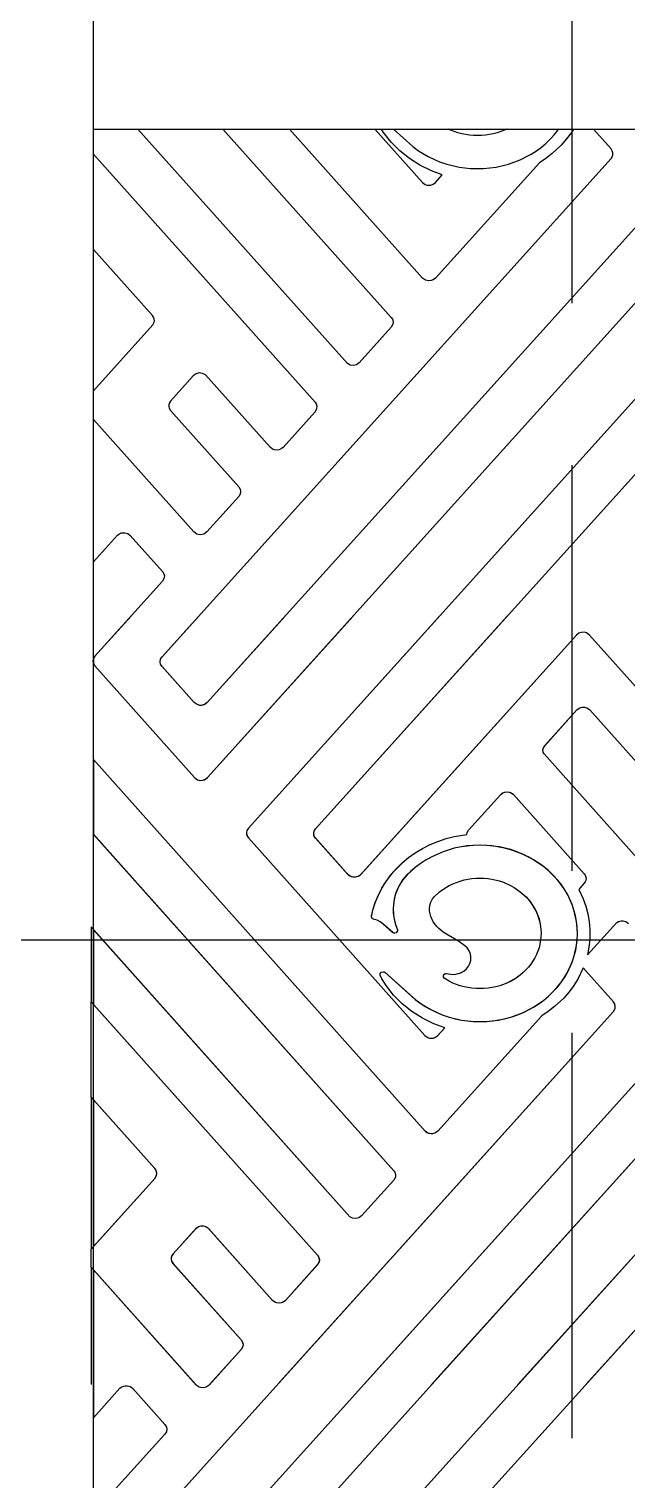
# Model space of a CAD drawing. Extents: x 44111 to 90315, y 4379 to 151689.
# Drawn here: x 66214 to 66583, y 135286 to 136181 of the extents above; entities that cross this region are included whole.
import ezdxf

# ---------------------------------------------------------------- set-up
doc = ezdxf.new("R2010")
doc.units = 0
doc.header["$LTSCALE"] = 1000
doc.header["$MEASUREMENT"] = 0
doc.linetypes.add('DASH', pattern=[0.35, 0.25, -0.1])
doc.linetypes.add('DOTE', pattern=[2.42, 2, -0.2, 0.02, -0.2])
for name, color, linetype in [('A-DOTE', 1, 'DOTE'), ('A-立面外墙材料填充', 8, 'Continuous'), ('A-立面看线', 50, 'Continuous'), ('DIM_ELEV', 3, 'Continuous')]:
    doc.layers.add(name, color=color, linetype=linetype)

# ---------------------------------------------------------------- blocks, each defined once
blk = doc.blocks.new('yggggggg')
at = {"layer": 'A-立面外墙材料填充'}
for p, q in [((657637.59, -619637.37), (657637.59, -619611.22)), ((657660.79, -619611.22), (657638.31, -619636.19)), ((657679.94, -619636.41), (657702.64, -619611.22)), ((657755.9, -619611.22), (657707.8, -619664.6)), ((657708, -619710.82), (657797.75, -619611.22)), ((657851.01, -619611.22), (657733.16, -619742)), ((657774.62, -619742.43), (657892.86, -619611.22)), ((657935.57, -619622.93), (657802.47, -619770.62)), ((657936.95, -619621.83), (657935.57, -619622.93)), ((657938.41, -619621.28), (657936.95, -619621.83)), ((657940.29, -619621.2), (657938.41, -619621.28)), ((657941.72, -619621.59), (657940.29, -619621.2)), ((657942.64, -619622.1), (657941.72, -619621.59)), ((657943.61, -619622.94), (657942.64, -619622.1)), ((658267.01, -619985.09), (657943.61, -619622.94)), ((657638.31, -619636.19), (657637.59, -619637.37)), ((657637.59, -619637.37), (657637.72, -619640.85)), ((657637.59, -619699.76), (657637.59, -619637.37)), ((657637.72, -619640.85), (657638.47, -619641.94)), ((657638.47, -619641.94), (657699.96, -619710.8)), ((657678.77, -619639.63), (657679.04, -619637.88)), ((657679.03, -619640.82), (657678.77, -619639.63)), ((657679.93, -619642.3), (657679.03, -619640.82)), ((657679.04, -619637.88), (657679.94, -619636.41)), ((657699.83, -619664.58), (657679.93, -619642.3)), ((657701.59, -619665.86), (657699.83, -619664.58)), ((657703.13, -619666.29), (657701.59, -619665.86)), ((657704.12, -619666.33), (657703.13, -619666.29)), ((657706.03, -619665.87), (657704.12, -619666.33)), ((657707.8, -619664.6), (657706.03, -619665.87)), ((657915.93, -619691.18), (657935.77, -619669.15)), ((657935.77, -619669.15), (657937.21, -619668.03)), ((657937.21, -619668.03), (657939.08, -619667.45)), ((657939.08, -619667.45), (657940.44, -619667.45)), ((657940.44, -619667.45), (657942.31, -619668.04)), ((657942.31, -619668.04), (657943.74, -619669.16)), ((657943.74, -619669.16), (658247.68, -620009.52)), ((657914.87, -619693.71), (657915.13, -619692.51)), ((657915.02, -619695.14), (657914.87, -619693.71)), ((657915.53, -619696.27), (657915.02, -619695.14)), ((657915.13, -619692.51), (657915.93, -619691.18)), ((658147.42, -619956.05), (657915.53, -619696.27)), ((657842.15, -619928.83), (657637.59, -619699.76)), ((657637.59, -619699.76), (657637.59, -619745.84)), ((657699.96, -619710.8), (657700.93, -619711.65)), ((657700.93, -619711.65), (657701.85, -619712.16)), ((657701.85, -619712.16), (657702.79, -619712.46)), ((657702.79, -619712.46), (657704.18, -619712.59)), ((657704.18, -619712.59), (657706.18, -619712.13)), ((657706.18, -619712.13), (657708, -619710.82)), ((657869, -619743.24), (657888.86, -619721.22)), ((657888.86, -619721.22), (657889.65, -619720.55)), ((657889.65, -619720.55), (657891.07, -619719.86)), ((657891.07, -619719.86), (657892.41, -619719.62)), ((657892.41, -619719.62), (657894.01, -619719.76)), ((657894.01, -619719.76), (657895.27, -619720.24)), ((657895.27, -619720.24), (657896.7, -619721.36)), ((657896.7, -619721.36), (657940.27, -619770.15)), ((657637.59, -619804.64), (657637.59, -619745.84)), ((657637.59, -619745.84), (657822.82, -619953.26)), ((657732.26, -619743.42), (657731.96, -619744.71)), ((657731.96, -619744.71), (657732.22, -619746.46)), ((657732.22, -619746.46), (657733.15, -619747.96)), ((657733.16, -619742), (657732.26, -619743.42)), ((657733.15, -619747.96), (657841.98, -619869.84)), ((657773.49, -619744.76), (657773.95, -619743.39)), ((657773.49, -619745.98), (657773.49, -619744.76)), ((657773.94, -619747.36), (657773.49, -619745.98)), ((657774.5, -619748.19), (657773.94, -619747.36)), ((657773.95, -619743.39), (657774.62, -619742.43)), ((657794.51, -619770.61), (657774.5, -619748.19)), ((657845.22, -619752.19), (657850.06, -619750.17)), ((657850.06, -619750.17), (657855.07, -619748.51)), ((657855.07, -619748.51), (657860.2, -619747.2)), ((657860.2, -619747.2), (657867.82, -619745.95)), ((657867.82, -619745.95), (657868.09, -619744.71)), ((657868.09, -619744.71), (657869, -619743.24)), ((657831.95, -619760.21), (657836.13, -619757.22)), ((657836.13, -619757.22), (657840.57, -619754.54)), ((657840.57, -619754.54), (657845.22, -619752.19)), ((657853.32, -619756.54), (657846.27, -619759.63)), ((657860.07, -619754.46), (657853.32, -619756.54)), ((657864.65, -619753.49), (657860.07, -619754.46)), ((657871.7, -619752.65), (657864.65, -619753.49)), ((657876.39, -619752.51), (657871.7, -619752.65)), ((657883.51, -619752.94), (657876.39, -619752.51)), ((657891.21, -619754.28), (657883.51, -619752.94)), ((657895.71, -619755.51), (657891.21, -619754.28)), ((657902.93, -619758.27), (657895.71, -619755.51)), ((657909.11, -619761.49), (657902.93, -619758.27)), ((657822.72, -619768.88), (657827.98, -619763.52)), ((657827.98, -619763.52), (657831.95, -619760.21)), ((657836.09, -619766.23), (657833.23, -619768.68)), ((657839.67, -619763.57), (657836.09, -619766.23)), ((657842.89, -619761.51), (657839.67, -619763.57)), ((657846.27, -619759.63), (657842.89, -619761.51)), ((657912.93, -619763.97), (657909.11, -619761.49)), ((657915.94, -619766.23), (657912.93, -619763.97)), ((657918.79, -619768.68), (657915.94, -619766.23)), ((657795.94, -619771.73), (657794.51, -619770.61)), ((657797.81, -619772.31), (657795.94, -619771.73)), ((657799.17, -619772.32), (657797.81, -619772.31)), ((657801.04, -619771.74), (657799.17, -619772.32)), ((657802.47, -619770.62), (657801.04, -619771.74)), ((657814.37, -619781.19), (657816.79, -619776.89)), ((657816.79, -619776.89), (657819.58, -619772.78)), ((657819.58, -619772.78), (657822.72, -619768.88)), ((657828.33, -619773.97), (657825.28, -619779.07)), ((657831.01, -619770.82), (657828.33, -619773.97)), ((657833.23, -619768.68), (657831.01, -619770.82)), ((657857.09, -619777.4), (657859.38, -619776.3)), ((657859.38, -619776.3), (657863.83, -619774.63)), ((657863.83, -619774.63), (657866.31, -619773.95)), ((657866.31, -619773.95), (657871.03, -619773.1)), ((657871.03, -619773.1), (657873.61, -619772.87)), ((657873.61, -619772.87), (657878.42, -619772.87)), ((657878.42, -619772.87), (657880.87, -619773.09)), ((657880.87, -619773.09), (657883.43, -619773.47)), ((657883.43, -619773.47), (657888.08, -619774.6)), ((657888.08, -619774.6), (657890.51, -619775.42)), ((657890.51, -619775.42), (657894.82, -619777.35)), ((657923.52, -619773.55), (657918.79, -619768.68)), ((657925.83, -619776.44), (657923.52, -619773.55)), ((657927.91, -619779.43), (657925.83, -619776.44)), ((657940.93, -619775.08), (657936.9, -619779.77)), ((657940.27, -619770.15), (657940.94, -619771.12)), ((657941.27, -619774.25), (657940.93, -619775.08)), ((657940.94, -619771.12), (657941.43, -619772.82)), ((657941.43, -619772.82), (657941.27, -619774.25)), ((657811.45, -619787.92), (657814.37, -619781.19)), ((657823.03, -619785.92), (657822.45, -619791.29)), ((657824.14, -619781.85), (657823.03, -619785.92)), ((657825.28, -619779.07), (657824.14, -619781.85)), ((657845.48, -619788.12), (657846.71, -619785.64)), ((657846.71, -619785.64), (657847.76, -619784.33)), ((657847.76, -619784.33), (657851.09, -619781.31)), ((657851.09, -619781.31), (657853.09, -619779.82)), ((657853.09, -619779.82), (657857.09, -619777.4)), ((657894.82, -619777.35), (657897.02, -619778.59)), ((657897.02, -619778.59), (657900.84, -619781.24)), ((657900.84, -619781.24), (657902.73, -619782.84)), ((657902.73, -619782.84), (657905.91, -619786.11)), ((657905.91, -619786.11), (657907.42, -619788.02)), ((657930.13, -619783.18), (657927.91, -619779.43)), ((657931.72, -619786.4), (657930.13, -619783.18)), ((657936.9, -619779.77), (657939.7, -619785.64)), ((657939.7, -619785.64), (657941.35, -619790.23)), ((657809.13, -619796.66), (657809.99, -619792.63)), ((657809.99, -619792.63), (657811.45, -619787.92)), ((657822.45, -619791.29), (657822.53, -619794.23)), ((657822.53, -619794.23), (657823.08, -619798.23)), ((657844.88, -619791.52), (657845.04, -619789.89)), ((657844.94, -619793.21), (657844.88, -619791.52)), ((657845.64, -619796.44), (657844.94, -619793.21)), ((657845.04, -619789.89), (657845.48, -619788.12)), ((657907.42, -619788.02), (657909.82, -619791.79)), ((657909.82, -619791.79), (657910.89, -619793.93)), ((657910.89, -619793.93), (657912.44, -619798.05)), ((657933.08, -619789.74), (657931.72, -619786.4)), ((657934.94, -619796.01), (657933.08, -619789.74)), ((657941.35, -619790.23), (657942.59, -619794.92)), ((657942.59, -619794.92), (657943.43, -619799.68)), ((657809.31, -619797.35), (657809.13, -619796.66)), ((657810.11, -619798.11), (657809.31, -619797.35)), ((657812.52, -619798.83), (657810.11, -619798.11)), ((657814.44, -619799.78), (657812.52, -619798.83)), ((657816.1, -619801.02), (657814.44, -619799.78)), ((657822.16, -619806.46), (657816.1, -619801.02)), ((657823.08, -619798.23), (657824.08, -619802.03)), ((657824.08, -619802.03), (657825.09, -619804.76)), ((657847.25, -619799.83), (657845.64, -619796.44)), ((657849.41, -619802.71), (657847.25, -619799.83)), ((657850.66, -619803.99), (657849.41, -619802.71)), ((657853.3, -619806.16), (657850.66, -619803.99)), ((657912.44, -619798.05), (657913.43, -619802.54)), ((657913.43, -619802.54), (657913.74, -619806.88)), ((657935.6, -619799.52), (657934.94, -619796.01)), ((657936.01, -619803.03), (657935.6, -619799.52)), ((657936.16, -619807.28), (657936.01, -619803.03)), ((657942.29, -619820.21), (657960.37, -619800.28)), ((657943.43, -619799.68), (657943.85, -619804.49)), ((657960.37, -619800.28), (657961.51, -619799.59)), ((657961.51, -619799.59), (657963.05, -619799.17)), ((657963.05, -619799.17), (657964.41, -619799.17)), ((657964.41, -619799.17), (657965.95, -619799.6)), ((657965.95, -619799.6), (657967.71, -619800.88)), ((657795.73, -619981.62), (657637.59, -619804.64)), ((657637.59, -619804.64), (657637.59, -619850.71)), ((657822.84, -619806.71), (657822.16, -619806.46)), ((657823.57, -619806.72), (657822.84, -619806.71)), ((657824.24, -619806.48), (657823.57, -619806.72)), ((657824.77, -619806.02), (657824.24, -619806.48)), ((657825.07, -619805.42), (657824.77, -619806.02)), ((657825.09, -619804.76), (657825.07, -619805.42)), ((657856.33, -619808.11), (657853.3, -619806.16)), ((657862.88, -619811.76), (657856.33, -619808.11)), ((657866.77, -619814.56), (657862.88, -619811.76)), ((657913.66, -619809.23), (657913.03, -619813.54)), ((657913.74, -619806.88), (657913.66, -619809.23)), ((657935.6, -619814.36), (657936.01, -619810.81)), ((657936.01, -619810.81), (657936.16, -619807.28)), ((657943.85, -619809.38), (657943.43, -619814.19)), ((657943.85, -619804.49), (657943.85, -619809.38)), ((657868.16, -619815.93), (657866.77, -619814.56)), ((657869.32, -619817.62), (657868.16, -619815.93)), ((657870.09, -619819.48), (657869.32, -619817.62)), ((657870.44, -619821.44), (657870.09, -619819.48)), ((657870.37, -619823.42), (657870.44, -619821.44)), ((657910.89, -619819.95), (657909.82, -619822.09)), ((657912.44, -619815.83), (657910.89, -619819.95)), ((657913.03, -619813.54), (657912.44, -619815.83)), ((657933.08, -619824.13), (657934.2, -619820.72)), ((657934.2, -619820.72), (657935.6, -619814.36)), ((657943.43, -619814.19), (657942.29, -619820.21)), ((657814.47, -619831.68), (657815.15, -619830.87)), ((657815.15, -619830.87), (657816.22, -619830.55)), ((657816.22, -619830.55), (657816.96, -619830.68)), ((657816.96, -619830.68), (657817.59, -619831.05)), ((657864.04, -619831.26), (657866.07, -619830.14)), ((657866.07, -619830.14), (657867.68, -619828.78)), ((657867.68, -619828.78), (657868.96, -619827.17)), ((657868.96, -619827.17), (657869.81, -619825.52)), ((657869.81, -619825.52), (657870.37, -619823.42)), ((657905.91, -619827.76), (657902.73, -619831.04)), ((657907.42, -619825.86), (657905.91, -619827.76)), ((657909.82, -619822.09), (657907.42, -619825.86)), ((657929.79, -619831.32), (657931.73, -619827.44)), ((657931.73, -619827.44), (657933.08, -619824.13)), ((657939.69, -619828.26), (657936.52, -619834.79)), ((657958.36, -619849.21), (657939.69, -619828.26)), ((657814.42, -619832.69), (657814.47, -619831.68)), ((657815.53, -619834.85), (657814.42, -619832.69)), ((657818.1, -619839), (657815.53, -619834.85)), ((657817.59, -619831.05), (657836.09, -619847.65)), ((657822.72, -619844.99), (657818.1, -619839)), ((657853.45, -619832.97), (657854, -619832.11)), ((657853.51, -619833.97), (657853.45, -619832.97)), ((657853.9, -619834.54), (657853.51, -619833.97)), ((657857.09, -619836.47), (657853.9, -619834.54)), ((657854, -619832.11), (657854.63, -619831.76)), ((657854.63, -619831.76), (657855.37, -619831.65)), ((657855.37, -619831.65), (657857.79, -619832.14)), ((657859.38, -619837.58), (657857.09, -619836.47)), ((657857.79, -619832.14), (657859.8, -619832.21)), ((657863.83, -619839.24), (657859.38, -619837.58)), ((657859.8, -619832.21), (657861.97, -619831.92)), ((657861.97, -619831.92), (657864.04, -619831.26)), ((657866.31, -619839.92), (657863.83, -619839.24)), ((657888.2, -619839.24), (657885.72, -619839.92)), ((657892.64, -619837.58), (657888.2, -619839.24)), ((657894.93, -619836.47), (657892.64, -619837.58)), ((657898.93, -619834.05), (657894.93, -619836.47)), ((657900.93, -619832.56), (657898.93, -619834.05)), ((657902.73, -619831.04), (657900.93, -619832.56)), ((657923.52, -619840.32), (657925.83, -619837.44)), ((657925.83, -619837.44), (657927.93, -619834.42)), ((657927.93, -619834.42), (657929.79, -619831.32)), ((657933.92, -619839), (657930.96, -619843.02)), ((657936.52, -619834.79), (657933.92, -619839)), ((657828.03, -619850.4), (657822.72, -619844.99)), ((657836.09, -619847.65), (657839.7, -619850.32)), ((657871.03, -619840.77), (657866.31, -619839.92)), ((657873.61, -619841), (657871.03, -619840.77)), ((657878.42, -619841), (657873.61, -619841)), ((657881, -619840.77), (657878.42, -619841)), ((657885.72, -619839.92), (657881, -619840.77)), ((657912.35, -619850.31), (657915.41, -619848.06)), ((657915.41, -619848.06), (657918.3, -619845.64)), ((657918.3, -619845.64), (657921, -619843.06)), ((657921, -619843.06), (657923.52, -619840.32)), ((657927.66, -619846.81), (657922.07, -619852.07)), ((657930.96, -619843.02), (657927.66, -619846.81)), ((657637.59, -619909.51), (657637.59, -619850.71)), ((657637.59, -619850.71), (657775.78, -620005.46)), ((657681.33, -620162.59), (657958.35, -619855.18)), ((658011.26, -619855.56), (657709.29, -620190.65)), ((657833.95, -619855.16), (657828.03, -619850.4)), ((657840.51, -619859.3), (657833.95, -619855.16)), ((657839.7, -619850.32), (657845.63, -619853.91)), ((657845.63, -619853.91), (657852.64, -619857.08)), ((657852.64, -619857.08), (657857.04, -619858.58)), ((657895.01, -619858.57), (657902.3, -619855.89)), ((657902.3, -619855.89), (657909.14, -619852.36)), ((657909.14, -619852.36), (657912.35, -619850.31)), ((657918.07, -619855.16), (657914.14, -619857.8)), ((657922.07, -619852.07), (657918.07, -619855.16)), ((657958.35, -619855.18), (657959.39, -619853.34)), ((657959.1, -619850.31), (657958.36, -619849.21)), ((657959.51, -619851.58), (657959.1, -619850.31)), ((657959.39, -619853.34), (657959.51, -619851.58)), ((657847.55, -619862.71), (657840.51, -619859.3)), ((657854.26, -619865.13), (657847.55, -619862.71)), ((657849.98, -619869.89), (657854.26, -619865.13)), ((657914.14, -619857.8), (657849.99, -619928.97)), ((657857.04, -619858.58), (657864.62, -619860.38)), ((657864.62, -619860.38), (657871.73, -619861.22)), ((657871.73, -619861.22), (657879.6, -619861.26)), ((657879.6, -619861.26), (657887.4, -619860.38)), ((657887.4, -619860.38), (657895.01, -619858.57)), ((657841.98, -619869.84), (657843.79, -619871.16)), ((657843.79, -619871.16), (657844.81, -619871.49)), ((657844.81, -619871.49), (657846.19, -619871.62)), ((657846.19, -619871.62), (657847.27, -619871.48)), ((657847.27, -619871.48), (657848.64, -619870.95)), ((657848.64, -619870.95), (657849.98, -619869.89)), ((657709.49, -620236.87), (658030.88, -619880.25)), ((657675.52, -619951.99), (657637.59, -619909.51)), ((657637.59, -619909.51), (657637.59, -620000.03)), ((658058.6, -619908.57), (657734.66, -620268.05)), ((657843.91, -619930.11), (657842.15, -619928.83)), ((657849.99, -619928.97), (657848.68, -619929.96)), ((657776.12, -620268.48), (658078.09, -619933.39)), ((657845.82, -619930.57), (657843.91, -619930.11)), ((657847.42, -619930.43), (657845.82, -619930.57)), ((657848.68, -619929.96), (657847.42, -619930.43)), ((657676.23, -619953), (657675.52, -619951.99)), ((657675.65, -619957.78), (657676.58, -619956.03)), ((657676.58, -619953.92), (657676.23, -619953)), ((657676.71, -619955.16), (657676.58, -619953.92)), ((657676.58, -619956.03), (657676.71, -619955.16)), ((657822.82, -619953.26), (657823.49, -619954.22)), ((657823.49, -619954.22), (657823.94, -619955.6)), ((657823.94, -619955.6), (657823.82, -619957.36)), ((657637.59, -620000.03), (657675.65, -619957.78)), ((657822.8, -619959.15), (657802.95, -619981.17)), ((657823.82, -619957.36), (657822.8, -619959.15)), ((657797.44, -619982.52), (657795.73, -619981.62)), ((657799.4, -619982.77), (657797.44, -619982.52)), ((657801.31, -619982.32), (657799.4, -619982.77)), ((657802.95, -619981.17), (657801.31, -619982.32)), ((657700.67, -619989.13), (657686.55, -620004.83)), ((657702.49, -619987.82), (657700.67, -619989.13)), ((657704.4, -619987.37), (657702.49, -619987.82)), ((657706.35, -619987.62), (657704.4, -619987.37)), ((657708.12, -619988.59), (657706.35, -619987.62)), ((657748.07, -620033.23), (657708.12, -619988.59)), ((657637.59, -620014.39), (657637.59, -620000.03)), ((657685.57, -620006.89), (657685.56, -620008.22)), ((657685.56, -620008.22), (657685.81, -620009.16)), ((657685.97, -620005.7), (657685.57, -620006.89)), ((657685.81, -620009.16), (657686.7, -620010.58)), ((657686.55, -620004.83), (657685.97, -620005.7)), ((657776.78, -620009.56), (657775.76, -620011.35)), ((657775.78, -620005.46), (657776.45, -620006.42)), ((657776.45, -620006.42), (657776.9, -620007.79)), ((657776.9, -620007.79), (657776.78, -620009.56)), ((657701.03, -620085.43), (657637.59, -620014.39)), ((657637.59, -620014.39), (657637.59, -620105.57)), ((657686.7, -620010.58), (657728.74, -620057.66)), ((657775.76, -620011.35), (657756.03, -620033.24)), ((657749.5, -620034.35), (657748.07, -620033.23)), ((657750.75, -620034.82), (657749.5, -620034.35)), ((657752.36, -620034.97), (657750.75, -620034.82)), ((657753.7, -620034.73), (657752.36, -620034.97)), ((657755.11, -620034.04), (657753.7, -620034.73)), ((657756.03, -620033.24), (657755.11, -620034.04)), ((657728.72, -620063.55), (657708.99, -620085.44)), ((657729.63, -620062.07), (657728.72, -620063.55)), ((657728.74, -620057.66), (657729.64, -620059.13)), ((657729.9, -620060.33), (657729.63, -620062.07)), ((657729.64, -620059.13), (657729.9, -620060.33)), ((657637.59, -620105.57), (657653.96, -620087.43)), ((657653.96, -620087.43), (657654.75, -620086.75)), ((657654.75, -620086.75), (657656.17, -620086.06)), ((657656.17, -620086.06), (657657.14, -620085.86)), ((657657.14, -620085.86), (657658.5, -620085.86)), ((657658.5, -620085.86), (657660.37, -620086.45)), ((657660.37, -620086.45), (657661.8, -620087.57)), ((657661.8, -620087.57), (657681.7, -620109.85)), ((657702.78, -620086.71), (657701.03, -620085.43)), ((657703.71, -620087.02), (657702.78, -620086.71)), ((657705.32, -620087.17), (657703.71, -620087.02)), ((657707.23, -620086.71), (657705.32, -620087.17)), ((657708.99, -620085.44), (657707.23, -620086.71)), ((657637.59, -620224.14), (657637.59, -620105.57)), ((657681.68, -620115.75), (657639.95, -620162.06)), ((657682.59, -620114.27), (657681.68, -620115.75)), ((657681.7, -620109.85), (657682.6, -620111.33)), ((657682.86, -620112.53), (657682.59, -620114.27)), ((657682.6, -620111.33), (657682.86, -620112.53))]:
    blk.add_line(p, q, dxfattribs=at)
blk = doc.blocks.new('1')
at = {"layer": 'DIM_ELEV', "linetype": 'DASH'}
blk.add_line((657932.75, -614968.28), (657932.75, -624733.94), dxfattribs=at)

msp = doc.modelspace()

# ---------------------------------------------------------------- linework, layer by layer
at = {"layer": 'A-DOTE'}
msp.add_line((53793.5, 135619.17), (77553.5, 135619.17), dxfattribs=at)
at = {"layer": 'A-立面外墙材料填充'}
for p, q in [((66410.16, 135974.52), (66280.91, 136119.17)), ((66333.4, 136119.17), (66437.25, 136002.87)), ((66456.58, 136027.3), (66374.54, 136119.17)), ((66427.05, 136119.17), (66456.41, 136086.29)), ((66432.53, 136117.13), (66431.27, 136119.17)), ((66437.14, 136111.14), (66432.53, 136117.13)), ((66438.61, 136119.17), (66450.51, 136108.49)), ((66473.81, 136118.55), (66472.54, 136119.17)), ((66478.25, 136116.89), (66473.81, 136118.55)), ((66480.73, 136116.21), (66478.25, 136116.89)), ((66485.45, 136115.36), (66480.73, 136116.21)), ((66488.03, 136115.13), (66485.45, 136115.36)), ((66492.84, 136115.13), (66488.03, 136115.13)), ((66495.43, 136115.36), (66492.84, 136115.13)), ((66500.14, 136116.21), (66495.43, 136115.36)), ((66502.63, 136116.89), (66500.14, 136116.21)), ((66507.07, 136118.55), (66502.63, 136116.89)), ((66508.33, 136119.17), (66507.07, 136118.55)), ((66535.43, 136113.07), (66537.95, 136115.81)), ((66537.95, 136115.81), (66540.26, 136118.69)), ((66540.26, 136118.69), (66540.59, 136119.17)), ((66548.35, 136117.13), (66545.39, 136113.11)), ((66549.61, 136119.17), (66548.35, 136117.13)), ((66572.79, 136106.92), (66561.88, 136119.17)), ((66442.46, 136105.73), (66437.14, 136111.14)), ((66448.38, 136100.97), (66442.46, 136105.73)), ((66450.51, 136108.49), (66454.12, 136105.81)), ((66454.12, 136105.81), (66460.06, 136102.22)), ((66523.57, 136103.77), (66526.78, 136105.82)), ((66526.78, 136105.82), (66529.84, 136108.07)), ((66529.84, 136108.07), (66532.72, 136110.49)), ((66532.72, 136110.49), (66535.43, 136113.07)), ((66542.09, 136109.33), (66536.5, 136104.06)), ((66545.39, 136113.11), (66542.09, 136109.33)), ((66573.53, 136105.83), (66572.79, 136106.92)), ((66573.94, 136104.55), (66573.53, 136105.83)), ((66253.5, 136103.76), (66390.21, 135950.68)), ((66295.76, 135793.54), (66572.77, 136100.95)), ((66625.69, 136100.57), (66323.72, 135765.48)), ((66454.93, 136096.84), (66448.38, 136100.97)), ((66461.98, 136093.42), (66454.93, 136096.84)), ((66460.06, 136102.22), (66467.07, 136099.05)), ((66528.57, 136098.33), (66464.41, 136027.16)), ((66467.07, 136099.05), (66471.47, 136097.55)), ((66471.47, 136097.55), (66479.05, 136095.75)), ((66501.83, 136095.75), (66509.44, 136097.56)), ((66509.44, 136097.56), (66516.73, 136100.24)), ((66516.73, 136100.24), (66523.57, 136103.77)), ((66532.5, 136100.97), (66528.57, 136098.33)), ((66536.5, 136104.06), (66532.5, 136100.97)), ((66572.77, 136100.95), (66573.82, 136102.79)), ((66573.82, 136102.79), (66573.94, 136104.55)), ((66468.69, 136091.01), (66461.98, 136093.42)), ((66464.41, 136086.24), (66468.69, 136091.01)), ((66479.05, 136095.75), (66486.15, 136094.91)), ((66486.15, 136094.91), (66494.02, 136094.87)), ((66494.02, 136094.87), (66501.83, 136095.75)), ((66456.41, 136086.29), (66458.21, 136084.97)), ((66458.21, 136084.97), (66459.24, 136084.64)), ((66459.24, 136084.64), (66460.62, 136084.51)), ((66460.62, 136084.51), (66461.7, 136084.66)), ((66461.7, 136084.66), (66463.06, 136085.18)), ((66463.06, 136085.18), (66464.41, 136086.24)), ((66323.92, 135719.26), (66645.3, 136075.88)), ((66289.95, 136004.14), (66253.5, 136044.96)), ((66673.03, 136047.56), (66349.08, 135688.08)), ((66458.33, 136026.02), (66456.58, 136027.3)), ((66460.24, 136025.56), (66458.33, 136026.02)), ((66461.85, 136025.7), (66460.24, 136025.56)), ((66463.11, 136026.17), (66461.85, 136025.7)), ((66464.41, 136027.16), (66463.11, 136026.17)), ((66390.55, 135687.65), (66692.52, 136022.74)), ((66253.5, 135957.74), (66290.08, 135998.35)), ((66290.65, 136003.13), (66289.95, 136004.14)), ((66290.08, 135998.35), (66291, 136000.1)), ((66291.01, 136002.21), (66290.65, 136003.13)), ((66291, 136000.1), (66291.14, 136000.98)), ((66291.14, 136000.98), (66291.01, 136002.21)), ((66438.25, 135998.77), (66437.23, 135996.98)), ((66437.25, 136002.87), (66437.91, 136001.91)), ((66437.91, 136001.91), (66438.37, 136000.54)), ((66438.37, 136000.54), (66438.25, 135998.77)), ((66437.23, 135996.98), (66417.37, 135974.96)), ((66411.87, 135973.61), (66410.16, 135974.52)), ((66413.82, 135973.36), (66411.87, 135973.61)), ((66415.74, 135973.81), (66413.82, 135973.36)), ((66417.37, 135974.96), (66415.74, 135973.81)), ((66315.1, 135967), (66300.97, 135951.3)), ((66316.91, 135968.31), (66315.1, 135967)), ((66318.83, 135968.76), (66316.91, 135968.31)), ((66320.78, 135968.51), (66318.83, 135968.76)), ((66322.55, 135967.54), (66320.78, 135968.51)), ((66362.5, 135922.9), (66322.55, 135967.54)), ((66300, 135949.24), (66299.98, 135947.91)), ((66299.98, 135947.91), (66300.24, 135946.97)), ((66300.4, 135950.43), (66300, 135949.24)), ((66300.24, 135946.97), (66301.13, 135945.55)), ((66300.97, 135951.3), (66300.4, 135950.43)), ((66301.13, 135945.55), (66343.17, 135898.48)), ((66390.19, 135944.78), (66370.46, 135922.89)), ((66391.21, 135946.58), (66390.19, 135944.78)), ((66390.21, 135950.68), (66390.87, 135949.71)), ((66390.87, 135949.71), (66391.33, 135948.34)), ((66391.33, 135948.34), (66391.21, 135946.58)), ((66315.46, 135870.7), (66253.5, 135940.09)), ((66363.92, 135921.79), (66362.5, 135922.9)), ((66365.18, 135921.31), (66363.92, 135921.79)), ((66366.78, 135921.16), (66365.18, 135921.31)), ((66368.12, 135921.4), (66366.78, 135921.16)), ((66369.54, 135922.09), (66368.12, 135921.4)), ((66370.46, 135922.89), (66369.54, 135922.09)), ((66343.15, 135892.58), (66323.42, 135870.69)), ((66344.06, 135894.06), (66343.15, 135892.58)), ((66343.17, 135898.48), (66344.07, 135897)), ((66344.32, 135895.81), (66344.06, 135894.06)), ((66344.07, 135897), (66344.32, 135895.81)), ((66253.5, 135852.2), (66268.38, 135868.71)), ((66268.38, 135868.71), (66269.18, 135869.38)), ((66269.18, 135869.38), (66270.6, 135870.07)), ((66270.6, 135870.07), (66271.56, 135870.27)), ((66271.56, 135870.27), (66272.93, 135870.27)), ((66272.93, 135870.27), (66274.8, 135869.68)), ((66274.8, 135869.68), (66276.22, 135868.56)), ((66276.22, 135868.56), (66296.13, 135846.28)), ((66317.21, 135869.43), (66315.46, 135870.7)), ((66318.14, 135869.11), (66317.21, 135869.43)), ((66319.74, 135868.96), (66318.14, 135869.11)), ((66321.66, 135869.42), (66319.74, 135868.96)), ((66323.42, 135870.69), (66321.66, 135869.42)), ((66296.13, 135846.28), (66297.03, 135844.8)), ((66296.11, 135840.39), (66254.38, 135794.07)), ((66297.02, 135841.86), (66296.11, 135840.39)), ((66297.28, 135843.61), (66297.02, 135841.86)), ((66297.03, 135844.8), (66297.28, 135843.61)), ((66551.5, 135807.15), (66417.77, 135658.87)), ((66552.88, 135808.25), (66551.5, 135807.15)), ((66554.33, 135808.8), (66552.88, 135808.25)), ((66556.21, 135808.88), (66554.33, 135808.8)), ((66557.72, 135808.46), (66556.21, 135808.88)), ((66559.53, 135807.14), (66557.72, 135808.46)), ((66882.93, 135444.99), (66559.53, 135807.14)), ((66253.34, 135792.18), (66253.2, 135790.94)), ((66253.7, 135793.09), (66253.34, 135792.18)), ((66254.38, 135794.07), (66253.7, 135793.09)), ((66294.69, 135790.45), (66294.96, 135792.2)), ((66294.96, 135792.2), (66295.76, 135793.54)), ((66253.2, 135790.94), (66253.35, 135789.98)), ((66253.35, 135789.98), (66254.39, 135788.14)), ((66254.39, 135788.14), (66315.89, 135719.27)), ((66294.95, 135789.26), (66294.69, 135790.45)), ((66295.74, 135787.92), (66294.95, 135789.26)), ((66315.75, 135765.49), (66295.74, 135787.92)), ((66317.51, 135764.21), (66315.75, 135765.49)), ((66323.72, 135765.48), (66322.28, 135764.37)), ((66319.42, 135763.75), (66317.51, 135764.21)), ((66321.02, 135763.89), (66319.42, 135763.75)), ((66322.28, 135764.37), (66321.02, 135763.89)), ((66531.96, 135739.04), (66551.7, 135760.93)), ((66551.7, 135760.93), (66553.46, 135762.21)), ((66553.46, 135762.21), (66555.37, 135762.66)), ((66555.37, 135762.66), (66556.37, 135762.62)), ((66556.37, 135762.62), (66557.9, 135762.2)), ((66557.9, 135762.2), (66559.66, 135760.92)), ((66559.66, 135760.92), (66864.1, 135419.89)), ((66531.06, 135737.56), (66531.96, 135739.04)), ((66458.07, 135501.25), (66253.5, 135730.34)), ((66530.79, 135736.37), (66531.06, 135737.56)), ((66530.95, 135734.94), (66530.79, 135736.37)), ((66531.45, 135733.81), (66530.95, 135734.94)), ((66763.34, 135474.03), (66531.45, 135733.81)), ((66315.89, 135719.27), (66316.85, 135718.43)), ((66316.85, 135718.43), (66317.78, 135717.92)), ((66317.78, 135717.92), (66319.2, 135717.54)), ((66319.2, 135717.54), (66321.08, 135717.62)), ((66321.08, 135717.62), (66322.54, 135718.16)), ((66322.54, 135718.16), (66323.92, 135719.26)), ((66484.92, 135686.84), (66504.78, 135708.86)), ((66504.78, 135708.86), (66506.09, 135709.85)), ((66506.09, 135709.85), (66507.35, 135710.32)), ((66507.35, 135710.32), (66508.95, 135710.46)), ((66508.95, 135710.46), (66510.86, 135710)), ((66510.86, 135710), (66512.62, 135708.72)), ((66512.62, 135708.72), (66556.19, 135659.93)), ((66253.5, 135684.26), (66438.74, 135476.82)), ((66348.15, 135686.58), (66347.88, 135685.36)), ((66347.88, 135685.36), (66347.93, 135684.4)), ((66347.93, 135684.4), (66348.33, 135683.21)), ((66349.08, 135688.08), (66348.15, 135686.58)), ((66389.37, 135684.98), (66389.64, 135686.18)), ((66389.53, 135683.55), (66389.37, 135684.98)), ((66389.64, 135686.18), (66390.55, 135687.65)), ((66483.75, 135684.13), (66484.02, 135685.37)), ((66484.02, 135685.37), (66484.92, 135686.84)), ((66348.33, 135683.21), (66349.07, 135682.12)), ((66349.07, 135682.12), (66457.9, 135560.24)), ((66390.03, 135682.43), (66389.53, 135683.55)), ((66411.06, 135658.88), (66390.03, 135682.43)), ((66452.06, 135672.86), (66456.49, 135675.53)), ((66456.49, 135675.53), (66461.15, 135677.89)), ((66461.15, 135677.89), (66465.99, 135679.91)), ((66465.99, 135679.91), (66470.99, 135681.57)), ((66476.03, 135675.63), (66469.24, 135673.54)), ((66470.99, 135681.57), (66476.12, 135682.88)), ((66483.74, 135677.06), (66476.03, 135675.63)), ((66476.12, 135682.88), (66483.75, 135684.13)), ((66491.55, 135677.56), (66483.74, 135677.06)), ((66496.25, 135677.42), (66491.55, 135677.56)), ((66504.01, 135676.46), (66496.25, 135677.42)), ((66510.91, 135674.79), (66504.01, 135676.46)), ((66440.28, 135663.01), (66443.95, 135666.6)), ((66443.95, 135666.6), (66447.87, 135669.87)), ((66447.87, 135669.87), (66452.06, 135672.86)), ((66458.2, 135668.2), (66455.04, 135666.12)), ((66462.19, 135670.45), (66458.2, 135668.2)), ((66469.24, 135673.54), (66462.19, 135670.45)), ((66515.28, 135673.3), (66510.91, 135674.79)), ((66521.68, 135670.45), (66515.28, 135673.3)), ((66525.67, 135668.2), (66521.68, 135670.45)), ((66531.33, 135664.27), (66525.67, 135668.2)), ((66412.76, 135657.97), (66411.06, 135658.88)), ((66414.72, 135657.73), (66412.76, 135657.97)), ((66416.63, 135658.18), (66414.72, 135657.73)), ((66417.77, 135658.87), (66416.63, 135658.18)), ((66434.03, 135655.21), (66436.99, 135659.22)), ((66436.99, 135659.22), (66440.28, 135663.01)), ((66446.97, 135659.29), (66444.21, 135656.05)), ((66451.99, 135663.83), (66446.97, 135659.29)), ((66455.04, 135666.12), (66451.99, 135663.83)), ((66534.22, 135661.85), (66531.33, 135664.27)), ((66536.91, 135659.28), (66534.22, 135661.85)), ((66539.89, 135656), (66536.91, 135659.28)), ((66556.19, 135659.93), (66556.86, 135658.96)), ((66556.86, 135658.96), (66557.35, 135657.25)), ((66429.19, 135646.62), (66431.42, 135651)), ((66431.42, 135651), (66434.03, 135655.21)), ((66441.82, 135652.24), (66439.66, 135647)), ((66444.21, 135656.05), (66441.82, 135652.24)), ((66463.68, 135645.75), (66467.01, 135648.77)), ((66467.01, 135648.77), (66469.02, 135650.26)), ((66469.02, 135650.26), (66473.02, 135652.68)), ((66473.02, 135652.68), (66475.3, 135653.78)), ((66475.3, 135653.78), (66479.75, 135655.45)), ((66479.75, 135655.45), (66482.23, 135656.13)), ((66482.23, 135656.13), (66486.95, 135656.98)), ((66486.95, 135656.98), (66489.53, 135657.21)), ((66489.53, 135657.21), (66494.34, 135657.21)), ((66494.34, 135657.21), (66496.92, 135656.98)), ((66496.92, 135656.98), (66499.36, 135656.61)), ((66499.36, 135656.61), (66504, 135655.48)), ((66504, 135655.48), (66506.43, 135654.66)), ((66506.43, 135654.66), (66510.75, 135652.73)), ((66510.75, 135652.73), (66512.95, 135651.49)), ((66512.95, 135651.49), (66516.76, 135648.84)), ((66516.76, 135648.84), (66520.34, 135645.61)), ((66543.84, 135650.65), (66539.89, 135656)), ((66546.05, 135646.9), (66543.84, 135650.65)), ((66556.85, 135654.99), (66552.83, 135650.3)), ((66552.83, 135650.3), (66555.62, 135644.43)), ((66557.19, 135655.83), (66556.85, 135654.99)), ((66557.35, 135657.25), (66557.19, 135655.83)), ((66425.91, 135637.45), (66427.35, 135642.09)), ((66427.35, 135642.09), (66429.19, 135646.62)), ((66438.73, 135642.9), (66438.37, 135638.74)), ((66439.66, 135647), (66438.73, 135642.9)), ((66460.8, 135638.56), (66460.96, 135640.19)), ((66460.96, 135640.19), (66461.4, 135641.96)), ((66461.4, 135641.96), (66462.64, 135644.44)), ((66462.64, 135644.44), (66463.68, 135645.75)), ((66520.34, 135645.61), (66523.27, 135642.15)), ((66523.27, 135642.15), (66524.64, 135640.16)), ((66524.64, 135640.16), (66526.77, 135636.26)), ((66548.78, 135640.94), (66546.05, 135646.9)), ((66550.14, 135636.89), (66548.78, 135640.94)), ((66555.62, 135644.43), (66557.27, 135639.85)), ((66557.27, 135639.85), (66558.52, 135635.16)), ((66425.08, 135633.77), (66425.91, 135637.45)), ((66425.1, 135633.06), (66425.08, 135633.77)), ((66425.44, 135632.42), (66425.1, 135633.06)), ((66426.03, 135631.96), (66425.44, 135632.42)), ((66428.44, 135631.25), (66426.03, 135631.96)), ((66430.37, 135630.3), (66428.44, 135631.25)), ((66438.37, 135638.74), (66438.55, 135634.74)), ((66438.55, 135634.74), (66439, 135631.85)), ((66439, 135631.85), (66440.01, 135628.05)), ((66460.86, 135636.87), (66460.8, 135638.56)), ((66461.57, 135633.64), (66460.86, 135636.87)), ((66463.17, 135630.24), (66461.57, 135633.64)), ((66526.77, 135636.26), (66527.68, 135634.06)), ((66527.68, 135634.06), (66528.93, 135629.86)), ((66551.53, 135630.56), (66550.14, 135636.89)), ((66551.98, 135626.36), (66551.53, 135630.56)), ((66558.52, 135635.16), (66559.35, 135630.39)), ((66577.43, 135630.49), (66578.97, 135630.91)), ((66578.97, 135630.91), (66580.33, 135630.91)), ((66580.33, 135630.91), (66581.87, 135630.48)), ((66411.66, 135448.46), (66252.02, 135627.12)), ((66252.02, 135627.12), (66252.02, 135581.04)), ((66432.03, 135629.06), (66430.37, 135630.3)), ((66438.09, 135623.62), (66432.03, 135629.06)), ((66439.12, 135623.33), (66438.09, 135623.62)), ((66440.17, 135623.6), (66439.12, 135623.33)), ((66440.01, 135628.05), (66441.02, 135625.32)), ((66440.88, 135624.34), (66440.17, 135623.6)), ((66441.02, 135625.32), (66440.88, 135624.34)), ((66465.33, 135627.37), (66463.17, 135630.24)), ((66466.58, 135626.09), (66465.33, 135627.37)), ((66469.22, 135623.92), (66466.58, 135626.09)), ((66472.25, 135621.97), (66469.22, 135623.92)), ((66478.8, 135618.32), (66472.25, 135621.97)), ((66528.93, 135629.86), (66529.35, 135627.54)), ((66529.35, 135627.54), (66529.66, 135623.2)), ((66529.66, 135623.2), (66529.58, 135620.85)), ((66551.94, 135619.26), (66552.09, 135622.82)), ((66552.09, 135622.82), (66551.98, 135626.36)), ((66558.22, 135609.86), (66576.3, 135629.8)), ((66559.35, 135630.39), (66559.78, 135625.59)), ((66559.78, 135625.59), (66559.78, 135620.7)), ((66576.3, 135629.8), (66577.43, 135630.49)), ((66581.87, 135630.48), (66583.63, 135629.2)), ((66482.69, 135615.52), (66478.8, 135618.32)), ((66484.08, 135614.15), (66482.69, 135615.52)), ((66485.24, 135612.46), (66484.08, 135614.15)), ((66528.36, 135614.25), (66526.82, 135610.13)), ((66528.95, 135616.54), (66528.36, 135614.25)), ((66529.58, 135620.85), (66528.95, 135616.54)), ((66549.94, 135608.72), (66551.01, 135612.86)), ((66551.01, 135612.86), (66551.94, 135619.26)), ((66559.35, 135615.89), (66558.22, 135609.86)), ((66559.78, 135620.7), (66559.35, 135615.89)), ((66484.88, 135602.91), (66485.73, 135604.56)), ((66486.01, 135610.6), (66485.24, 135612.46)), ((66485.73, 135604.56), (66486.27, 135606.49)), ((66486.37, 135608.64), (66486.01, 135610.6)), ((66486.27, 135606.49), (66486.37, 135608.64)), ((66523.34, 135604.22), (66521.83, 135602.32)), ((66525.75, 135607.99), (66523.34, 135604.22)), ((66526.82, 135610.13), (66525.75, 135607.99)), ((66546.05, 135599.38), (66548.77, 135605.32)), ((66548.77, 135605.32), (66549.94, 135608.72)), ((66430.34, 135597.39), (66430.39, 135598.4)), ((66431.46, 135595.22), (66430.34, 135597.39)), ((66430.39, 135598.4), (66431.08, 135599.21)), ((66431.08, 135599.21), (66432.14, 135599.53)), ((66434.03, 135591.07), (66431.46, 135595.22)), ((66432.14, 135599.53), (66433.22, 135599.24)), ((66433.22, 135599.24), (66452.54, 135582.01)), ((66469.37, 135597.11), (66469.68, 135597.72)), ((66469.44, 135596.11), (66469.37, 135597.11)), ((66469.83, 135595.54), (66469.44, 135596.11)), ((66469.68, 135597.72), (66470.56, 135598.32)), ((66473.02, 135593.61), (66469.83, 135595.54)), ((66470.56, 135598.32), (66471.29, 135598.42)), ((66471.29, 135598.42), (66473.71, 135597.94)), ((66473.71, 135597.94), (66475.72, 135597.87)), ((66475.72, 135597.87), (66477.9, 135598.15)), ((66477.9, 135598.15), (66480.13, 135598.89)), ((66480.13, 135598.89), (66482, 135599.94)), ((66482, 135599.94), (66483.6, 135601.3)), ((66483.6, 135601.3), (66484.88, 135602.91)), ((66512.95, 135594.79), (66510.75, 135593.55)), ((66516.76, 135597.44), (66512.95, 135594.79)), ((66518.66, 135599.04), (66516.76, 135597.44)), ((66521.83, 135602.32), (66518.66, 135599.04)), ((66542.16, 135593.19), (66544.2, 135596.2)), ((66544.2, 135596.2), (66546.05, 135599.38)), ((66552.45, 135595.28), (66549.84, 135591.07)), ((66555.62, 135601.82), (66552.45, 135595.28)), ((66574.28, 135580.86), (66555.62, 135601.82)), ((66438.59, 135585.14), (66434.03, 135591.07)), ((66475.3, 135592.5), (66473.02, 135593.61)), ((66479.75, 135590.84), (66475.3, 135592.5)), ((66482.23, 135590.15), (66479.75, 135590.84)), ((66486.95, 135589.3), (66482.23, 135590.15)), ((66489.53, 135589.08), (66486.95, 135589.3)), ((66494.34, 135589.08), (66489.53, 135589.08)), ((66496.92, 135589.3), (66494.34, 135589.08)), ((66501.64, 135590.15), (66496.92, 135589.3)), ((66504.12, 135590.84), (66501.64, 135590.15)), ((66506.43, 135591.63), (66504.12, 135590.84)), ((66510.75, 135593.55), (66506.43, 135591.63)), ((66534.22, 135584.43), (66537.39, 135587.5)), ((66537.39, 135587.5), (66539.87, 135590.26)), ((66539.87, 135590.26), (66542.16, 135593.19)), ((66546.88, 135587.06), (66543.59, 135583.27)), ((66549.84, 135591.07), (66546.88, 135587.06)), ((66252.02, 135522.24), (66252.02, 135581.04)), ((66252.02, 135581.04), (66391.7, 135424.62)), ((66443.95, 135579.68), (66438.59, 135585.14)), ((66449.87, 135574.92), (66443.95, 135579.68)), ((66452.54, 135582.01), (66458.22, 135578.07)), ((66458.22, 135578.07), (66464.99, 135574.48)), ((66522.34, 135576.18), (66525.67, 135578.08)), ((66525.67, 135578.08), (66531.31, 135582)), ((66531.31, 135582), (66534.22, 135584.43)), ((66537.99, 135578.01), (66534, 135574.92)), ((66543.59, 135583.27), (66537.99, 135578.01)), ((66575.03, 135579.77), (66574.28, 135580.86)), ((66575.42, 135578.58), (66575.03, 135579.77)), ((66575.32, 135576.74), (66575.42, 135578.58)), ((66367.01, 135344.91), (66574.27, 135574.9)), ((66627.19, 135574.52), (66420.27, 135344.91)), ((66456.43, 135570.78), (66449.87, 135574.92)), ((66463.48, 135567.37), (66456.43, 135570.78)), ((66464.99, 135574.48), (66468.59, 135572.98)), ((66530.06, 135572.28), (66466.04, 135501.23)), ((66468.59, 135572.98), (66472.27, 135571.71)), ((66472.27, 135571.71), (66476.71, 135570.49)), ((66476.71, 135570.49), (66480.54, 135569.7)), ((66480.54, 135569.7), (66488.35, 135568.81)), ((66488.35, 135568.81), (66496.25, 135568.86)), ((66496.25, 135568.86), (66500.17, 135569.23)), ((66500.17, 135569.23), (66507.13, 135570.48)), ((66507.13, 135570.48), (66510.94, 135571.5)), ((66510.94, 135571.5), (66514.63, 135572.74)), ((66514.63, 135572.74), (66518.85, 135574.47)), ((66518.85, 135574.47), (66522.34, 135576.18)), ((66534, 135574.92), (66530.06, 135572.28)), ((66574.27, 135574.9), (66575.32, 135576.74)), ((66457.9, 135560.24), (66458.94, 135559.34)), ((66458.94, 135559.34), (66460.17, 135558.74)), ((66470.19, 135564.95), (66463.48, 135567.37)), ((66464.12, 135558.91), (66465.35, 135559.67)), ((66465.35, 135559.67), (66470.19, 135564.95)), ((66460.17, 135558.74), (66461.22, 135558.5)), ((66461.22, 135558.5), (66462.7, 135558.51)), ((66462.7, 135558.51), (66464.12, 135558.91)), ((66462.12, 135344.91), (66646.67, 135549.7)), ((66291.45, 135478.09), (66252.02, 135522.24)), ((66252.02, 135522.24), (66252.02, 135428.39)), ((66675.03, 135522.17), (66515.38, 135344.91)), ((66458.99, 135500.45), (66458.07, 135501.25)), ((66460.4, 135499.75), (66458.99, 135500.45)), ((66461.74, 135499.51), (66460.4, 135499.75)), ((66462.73, 135499.54), (66461.74, 135499.51)), ((66464.6, 135500.12), (66462.73, 135499.54)), ((66466.04, 135501.23), (66464.6, 135500.12)), ((66557.23, 135344.91), (66694.01, 135496.69)), ((66252.02, 135428.39), (66291.58, 135472.3)), ((66292.48, 135476.24), (66291.45, 135478.09)), ((66291.58, 135472.3), (66292.5, 135474.05)), ((66292.64, 135475.28), (66292.48, 135476.24)), ((66292.5, 135474.05), (66292.64, 135475.28)), ((66438.73, 135470.93), (66418.87, 135448.91)), ((66439.74, 135472.72), (66438.73, 135470.93)), ((66438.74, 135476.82), (66439.41, 135475.86)), ((66439.41, 135475.86), (66439.86, 135474.48)), ((66439.86, 135474.48), (66439.74, 135472.72)), ((66319.83, 135442.66), (66318.41, 135442.26)), ((66321.31, 135442.67), (66319.83, 135442.66)), ((66322.82, 135442.25), (66321.31, 135442.67)), ((66413.36, 135447.55), (66411.66, 135448.46)), ((66415.32, 135447.31), (66413.36, 135447.55)), ((66417.23, 135447.76), (66415.32, 135447.31)), ((66418.87, 135448.91), (66417.23, 135447.76)), ((66317.18, 135441.5), (66302.64, 135425.46)), ((66318.41, 135442.26), (66317.18, 135441.5)), ((66324.63, 135440.93), (66322.82, 135442.25)), ((66363.99, 135396.85), (66324.63, 135440.93)), ((66252.02, 135417.36), (66252.02, 135428.39)), ((66302.64, 135425.46), (66301.74, 135424.04)), ((66252.02, 135417.36), (66252.02, 135344.91)), ((66316.72, 135344.91), (66252.02, 135417.36)), ((66301.74, 135424.04), (66301.44, 135422.66)), ((66301.44, 135422.66), (66301.7, 135421)), ((66301.7, 135421), (66302.48, 135419.67)), ((66302.48, 135419.67), (66344.66, 135372.42)), ((66391.8, 135418.87), (66371.96, 135396.83)), ((66391.7, 135424.62), (66392.71, 135422.83)), ((66392.7, 135420.52), (66391.8, 135418.87)), ((66392.86, 135421.4), (66392.7, 135420.52)), ((66392.71, 135422.83), (66392.86, 135421.4)), ((66365.75, 135395.57), (66363.99, 135396.85)), ((66367.66, 135395.11), (66365.75, 135395.57)), ((66369.26, 135395.25), (66367.66, 135395.11)), ((66370.19, 135395.56), (66369.26, 135395.25)), ((66371.96, 135396.83), (66370.19, 135395.56)), ((66344.66, 135372.42), (66345.67, 135370.63)), ((66344.76, 135366.67), (66325.16, 135344.91)), ((66345.66, 135368.32), (66344.76, 135366.67)), ((66345.82, 135369.75), (66345.66, 135368.32)), ((66345.67, 135370.63), (66345.82, 135369.75))]:
    msp.add_line(p, q, dxfattribs=at)
at = {"layer": 'A-立面看线'}
for p, q in [((66253.5, 132018.86), (66253.5, 138169.17)), ((66253.5, 136119.17), (68653.5, 136119.17))]:
    msp.add_line(p, q, dxfattribs=at)

# ---------------------------------------------------------------- block references
at = {"layer": 'DIM_ELEV'}
for name in ['1', 'yggggggg']:
    msp.add_blockref(name, (-591384.08, 755430.08), dxfattribs=at)

doc.saveas('drawing.dxf')
